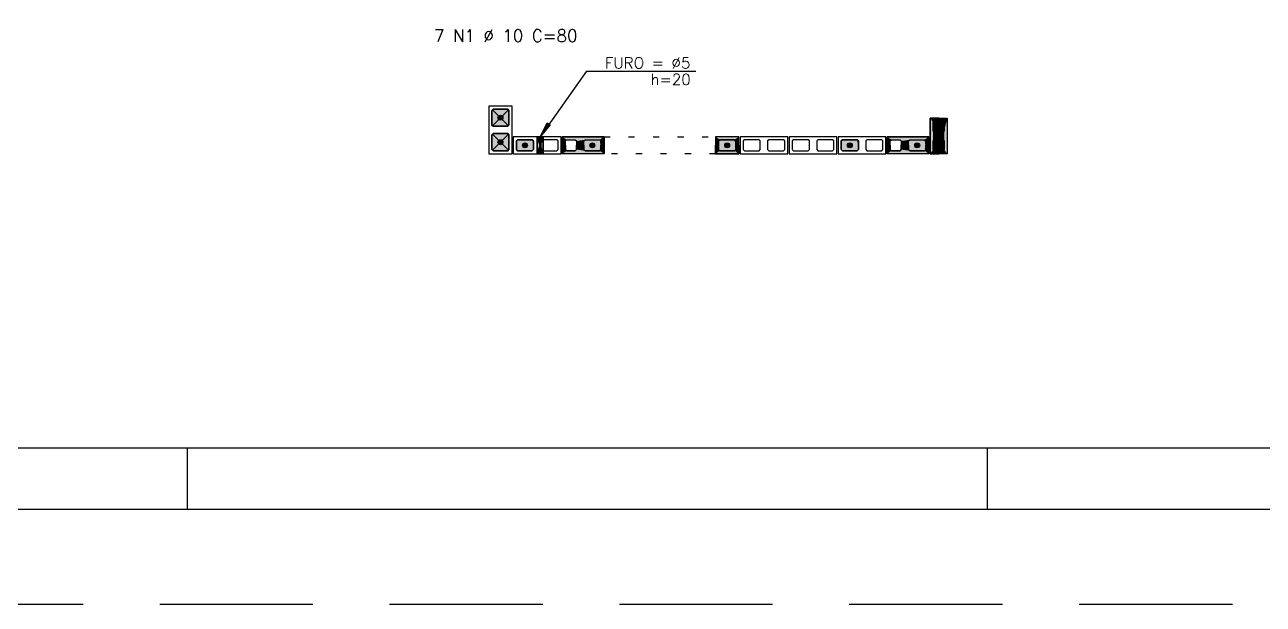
# Model space of a CAD drawing. Extents: x -1.9 to 86, y -1.6 to 60.9.
# Drawn here: x 18.35 to 38.55, y -1.55 to 7.9 of the extents above; entities that cross this region are included whole.
import ezdxf

# ---------------------------------------------------------------- set-up
doc = ezdxf.new("R2010")
doc.units = 0
doc.header["$MEASUREMENT"] = 0
for name, pattern in [('ESTILO_TQS_0001', [0.45, 0.3, -0.15]), ('ESTILO_TQS_0002', [0.4, 0.1, -0.3]), ('HIDDEN', [0.375, 0.25, -0.125])]:
    doc.linetypes.add(name, pattern=pattern)
doc.layers.get('0').update_dxf_attribs({"linetype": 'CONTINUOUS'})
doc.layers.get('Defpoints').update_dxf_attribs({"linetype": 'CONTINUOUS'})
for name, color, linetype in [('ARQ_FOLHA', 7, 'CONTINUOUS'), ('PENA_01', 1, 'CONTINUOUS'), ('PENA_02', 2, 'CONTINUOUS'), ('PENA_03', 3, 'CONTINUOUS'), ('PENA_09', 254, 'CONTINUOUS'), ('PENA_11', 252, 'CONTINUOUS'), ('PENA_21', 100, 'CONTINUOUS'), ('PENA_23', 50, 'CONTINUOUS'), ('PENA_27', 21, 'CONTINUOUS')]:
    doc.layers.add(name, color=color, linetype=linetype)
doc.styles.get("Standard").update_dxf_attribs({"font": 'ROMANS.SHX'})

# ---------------------------------------------------------------- blocks, each defined once
blk = doc.blocks.new('FOLHA A1 - 841 X 594')
at = {"layer": 'ARQ_FOLHA', "color": 1}
for p, q in [((-631, 10), (-631, 0)), ((-500.5, 10), (-500.5, 0))]:
    blk.add_line(p, q, dxfattribs=at)
for points in [[(-841, 0), (0, 0), (0, 594), (-841, 594)], [(-816, 10), (-10, 10), (-10, 584), (-816, 584)]]:
    blk.add_lwpolyline(points, close=True, dxfattribs=at)
at = {"layer": 'Defpoints', "color": 8, "linetype": 'HIDDEN', "ltscale": 100}
blk.add_lwpolyline([(-860.5, 609.5), (-860.5, -15.5), (19.5, -15.5), (19.5, 609.5)], close=True, dxfattribs=at)
blk = doc.blocks.new('*U24')
blk.add_blockref('FOLHA A1 - 841 X 594', (0, 0))

msp = doc.modelspace()

# ---------------------------------------------------------------- linework, layer by layer
at = {"layer": 'PENA_01', "linetype": 'Continuous'}
for p, q in [((26.238466, 6.513969), (25.978466, 6.253969)), ((26.238466, 6.253969), (25.978466, 6.513969)), ((26.238466, 5.853969), (25.978466, 6.113969)), ((26.238466, 6.113969), (25.978466, 5.853969))]:
    msp.add_line(p, q, dxfattribs=at)
at = {"layer": 'PENA_01', "linetype": 'ESTILO_TQS_0001'}
for points in [[(33.188466, 6.143969), (33.168466, 6.163969), (33.168466, 6.303969), (33.188466, 6.323969), (33.328466, 6.323969), (33.348466, 6.303969), (33.348466, 6.163969), (33.328466, 6.143969), (33.188466, 6.143969)], [(33.188466, 5.843969), (33.168466, 5.863969), (33.168466, 6.003969), (33.188466, 6.023969), (33.328466, 6.023969), (33.348466, 6.003969), (33.348466, 5.863969), (33.328466, 5.843969), (33.188466, 5.843969)]]:
    msp.add_lwpolyline(points, dxfattribs=at)
at = {"layer": 'PENA_01', "linetype": 'Continuous'}
for points in [[(26.648466, 6.003969), (26.628466, 6.023969), (26.388466, 6.023969), (26.368466, 6.003969), (26.368466, 5.863969), (26.388466, 5.843969), (26.628466, 5.843969), (26.648466, 5.863969), (26.648466, 6.003969)], [(27.048466, 6.003969), (27.028466, 6.023969), (26.788466, 6.023969), (26.768466, 6.003969), (26.768466, 5.863969), (26.788466, 5.843969), (27.028466, 5.843969), (27.048466, 5.863969), (27.048466, 6.003969)], [(27.188466, 6.023969), (27.328466, 6.023969), (27.348466, 6.003969), (27.348466, 5.863969), (27.328466, 5.843969), (27.188466, 5.843969), (27.168466, 5.863969), (27.168466, 6.003969), (27.188466, 6.023969)], [(27.488466, 6.023969), (27.728466, 6.023969), (27.748466, 6.003969), (27.748466, 5.863969), (27.728466, 5.843969), (27.488466, 5.843969), (27.468466, 5.863969), (27.468466, 6.003969), (27.488466, 6.023969)], [(29.688466, 5.843969), (29.928466, 5.843969), (29.948466, 5.863969), (29.948466, 6.003969), (29.928466, 6.023969), (29.688466, 6.023969), (29.668466, 6.003969), (29.668466, 5.863969), (29.688466, 5.843969)], [(30.348466, 6.003969), (30.328466, 6.023969), (30.088466, 6.023969), (30.068466, 6.003969), (30.068466, 5.863969), (30.088466, 5.843969), (30.328466, 5.843969), (30.348466, 5.863969), (30.348466, 6.003969)], [(30.748466, 6.003969), (30.728466, 6.023969), (30.488466, 6.023969), (30.468466, 6.003969), (30.468466, 5.863969), (30.488466, 5.843969), (30.728466, 5.843969), (30.748466, 5.863969), (30.748466, 6.003969)], [(31.148466, 6.003969), (31.128466, 6.023969), (30.888466, 6.023969), (30.868466, 6.003969), (30.868466, 5.863969), (30.888466, 5.843969), (31.128466, 5.843969), (31.148466, 5.863969), (31.148466, 6.003969)], [(31.548466, 6.003969), (31.528466, 6.023969), (31.288466, 6.023969), (31.268466, 6.003969), (31.268466, 5.863969), (31.288466, 5.843969), (31.528466, 5.843969), (31.548466, 5.863969), (31.548466, 6.003969)], [(31.948466, 6.003969), (31.928466, 6.023969), (31.688466, 6.023969), (31.668466, 6.003969), (31.668466, 5.863969), (31.688466, 5.843969), (31.928466, 5.843969), (31.948466, 5.863969), (31.948466, 6.003969)], [(32.348466, 6.003969), (32.328466, 6.023969), (32.088466, 6.023969), (32.068466, 6.003969), (32.068466, 5.863969), (32.088466, 5.843969), (32.328466, 5.843969), (32.348466, 5.863969), (32.348466, 6.003969)], [(32.488466, 6.023969), (32.628466, 6.023969), (32.648466, 6.003969), (32.648466, 5.863969), (32.628466, 5.843969), (32.488466, 5.843969), (32.468466, 5.863969), (32.468466, 6.003969), (32.488466, 6.023969)], [(32.788466, 6.023969), (33.028466, 6.023969), (33.048466, 6.003969), (33.048466, 5.863969), (33.028466, 5.843969), (32.788466, 5.843969), (32.768466, 5.863969), (32.768466, 6.003969), (32.788466, 6.023969)]]:
    msp.add_lwpolyline(points, dxfattribs=at)
at = {"layer": 'PENA_02', "linetype": 'Continuous'}
for points in [[(25.918466, 6.573969), (25.918466, 5.793969), (26.298466, 5.793969), (26.298466, 6.573969), (25.918466, 6.573969)], [(33.118466, 5.793969), (33.118466, 6.373969), (33.398466, 6.373969), (33.398466, 5.793969), (33.118466, 5.793969)], [(27.098466, 6.073969), (26.318466, 6.073969), (26.318466, 5.793969), (27.098466, 5.793969), (27.098466, 6.073969)], [(27.118466, 6.073969), (27.798466, 6.073969), (27.798466, 5.793969), (27.118466, 5.793969), (27.118466, 6.073969)], [(29.618466, 5.793969), (29.998466, 5.793969), (29.998466, 6.073969), (29.618466, 6.073969), (29.618466, 5.793969)], [(30.798466, 6.073969), (30.018466, 6.073969), (30.018466, 5.793969), (30.798466, 5.793969), (30.798466, 6.073969)], [(31.598466, 6.073969), (30.818466, 6.073969), (30.818466, 5.793969), (31.598466, 5.793969), (31.598466, 6.073969)], [(32.398466, 6.073969), (31.618466, 6.073969), (31.618466, 5.793969), (32.398466, 5.793969), (32.398466, 6.073969)], [(32.418466, 6.073969), (33.098466, 6.073969), (33.098466, 5.793969), (32.418466, 5.793969), (32.418466, 6.073969)]]:
    msp.add_lwpolyline(points, dxfattribs=at)
at = {"layer": 'PENA_02', "linetype": 'ESTILO_TQS_0001'}
for points in [[(25.988466, 6.523969), (25.968466, 6.503969), (25.968466, 6.263969), (25.988466, 6.243969), (26.228466, 6.243969), (26.248466, 6.263969), (26.248466, 6.503969), (26.228466, 6.523969), (25.988466, 6.523969)], [(25.988466, 6.123969), (25.968466, 6.103969), (25.968466, 5.863969), (25.988466, 5.843969), (26.228466, 5.843969), (26.248466, 5.863969), (26.248466, 6.103969), (26.228466, 6.123969), (25.988466, 6.123969)]]:
    msp.add_lwpolyline(points, dxfattribs=at)
at = {"layer": 'PENA_03', "linetype": 'Continuous'}
for p, q in [((27.512067, 7.142252), (26.758654, 6.074002)), ((27.512067, 7.142252), (29.294826, 7.142252)), ((26.808655, 5.793231), (26.708654, 6.074002)), ((26.808654, 6.074002), (26.708654, 5.794002))]:
    msp.add_line(p, q, dxfattribs=at)
for points in [[(26.228466, 6.523969), (26.248466, 6.503969), (26.248466, 6.263969), (26.228466, 6.243969), (25.988466, 6.243969), (25.968466, 6.263969), (25.968466, 6.503969), (25.988466, 6.523969), (26.228466, 6.523969)], [(26.758654, 6.074002), (26.873318, 6.298062), (26.921817, 6.265649), (26.758654, 6.074002)], [(33.328466, 6.323969), (33.348466, 6.303969), (33.348466, 6.163969), (33.328466, 6.143969), (33.188466, 6.143969), (33.168466, 6.163969), (33.168466, 6.303969), (33.188466, 6.323969), (33.328466, 6.323969)], [(26.228466, 6.123969), (26.248466, 6.103969), (26.248466, 5.863969), (26.228466, 5.843969), (25.988466, 5.843969), (25.968466, 5.863969), (25.968466, 6.103969), (25.988466, 6.123969), (26.228466, 6.123969)], [(26.708654, 6.074002), (26.808654, 6.074002), (26.808655, 5.793231), (26.708655, 5.793231), (26.708654, 6.074002)], [(26.648466, 5.863969), (26.628466, 5.843969), (26.388466, 5.843969), (26.368466, 5.863969), (26.368466, 6.003969), (26.388466, 6.023969), (26.628466, 6.023969), (26.648466, 6.003969), (26.648466, 5.863969)], [(27.748466, 5.863969), (27.728466, 5.843969), (27.488466, 5.843969), (27.468466, 5.863969), (27.468466, 6.003969), (27.488466, 6.023969), (27.728466, 6.023969), (27.748466, 6.003969), (27.748466, 5.863969)], [(29.948466, 5.863969), (29.928466, 5.843969), (29.688466, 5.843969), (29.668466, 5.863969), (29.668466, 6.003969), (29.688466, 6.023969), (29.928466, 6.023969), (29.948466, 6.003969), (29.948466, 5.863969)], [(31.948466, 5.863969), (31.928466, 5.843969), (31.688466, 5.843969), (31.668466, 5.863969), (31.668466, 6.003969), (31.688466, 6.023969), (31.928466, 6.023969), (31.948466, 6.003969), (31.948466, 5.863969)], [(33.048466, 5.863969), (33.028466, 5.843969), (32.788466, 5.843969), (32.768466, 5.863969), (32.768466, 6.003969), (32.788466, 6.023969), (33.028466, 6.023969), (33.048466, 6.003969), (33.048466, 5.863969)], [(33.328466, 6.023969), (33.348466, 6.003969), (33.348466, 5.863969), (33.328466, 5.843969), (33.188466, 5.843969), (33.168466, 5.863969), (33.168466, 6.003969), (33.188466, 6.023969), (33.328466, 6.023969)]]:
    msp.add_lwpolyline(points, dxfattribs=at)
at = {"layer": 'PENA_03', "linetype": 'ESTILO_TQS_0002'}
msp.add_lwpolyline([(27.798466, 6.073969), (29.618466, 6.073969), (29.618466, 5.793969), (27.798466, 5.793969), (27.798466, 6.073969)], dxfattribs=at)
at = {"layer": 'PENA_03', "linetype": 'Continuous'}
for centre in [(26.108466, 6.383969), (33.258466, 6.233969), (26.108466, 5.983969), (26.508466, 5.933969), (27.608466, 5.933969), (29.808466, 5.933969), (31.808466, 5.933969), (32.908466, 5.933969), (33.258466, 5.933969)]:
    msp.add_circle(centre, 0.04, dxfattribs=at)
for points in [[(26.148466, 6.383969), (26.088466, 6.41861), (26.070879, 6.39765)], [(26.148466, 6.383969), (26.070879, 6.39765), (26.070879, 6.370288)], [(26.148466, 6.383969), (26.070879, 6.370288), (26.088466, 6.349328)], [(26.148466, 6.383969), (26.115412, 6.423361), (26.088466, 6.41861)], [(26.148466, 6.383969), (26.088466, 6.349328), (26.115412, 6.344577)], [(26.148466, 6.383969), (26.139108, 6.40968), (26.115412, 6.423361)], [(26.148466, 6.383969), (26.115412, 6.344577), (26.139108, 6.358257)], [(26.148466, 6.383969), (26.139108, 6.358257), (26.148466, 6.383969)], [(26.758654, 6.074002), (26.873318, 6.298062), (26.921817, 6.265649)], [(26.758654, 6.074002), (26.921817, 6.265649), (26.758654, 6.074002)], [(33.298466, 6.233969), (33.238466, 6.26861), (33.220879, 6.24765)], [(33.298466, 6.233969), (33.265412, 6.273361), (33.238466, 6.26861)], [(33.298466, 6.233969), (33.289108, 6.25968), (33.265412, 6.273361)], [(33.298466, 6.233969), (33.220879, 6.24765), (33.220879, 6.220288)], [(33.298466, 6.233969), (33.220879, 6.220288), (33.238466, 6.199328)], [(33.298466, 6.233969), (33.238466, 6.199328), (33.265412, 6.194577)], [(33.298466, 6.233969), (33.265412, 6.194577), (33.289108, 6.208257)], [(33.298466, 6.233969), (33.289108, 6.208257), (33.298466, 6.233969)], [(26.148466, 5.983969), (26.088466, 6.01861), (26.070879, 5.99765)], [(26.148466, 5.983969), (26.070879, 5.99765), (26.070879, 5.970288)], [(26.148466, 5.983969), (26.070879, 5.970288), (26.088466, 5.949328)], [(26.148466, 5.983969), (26.115412, 6.023361), (26.088466, 6.01861)], [(26.148466, 5.983969), (26.088466, 5.949328), (26.115412, 5.944577)], [(26.148466, 5.983969), (26.139108, 6.00968), (26.115412, 6.023361)], [(26.148466, 5.983969), (26.115412, 5.944577), (26.139108, 5.958257)], [(26.148466, 5.983969), (26.139108, 5.958257), (26.148466, 5.983969)], [(26.548466, 5.933969), (26.488466, 5.96861), (26.470879, 5.94765)], [(26.548466, 5.933969), (26.470879, 5.94765), (26.470879, 5.920288)], [(26.548466, 5.933969), (26.470879, 5.920288), (26.488466, 5.899328)], [(26.548466, 5.933969), (26.515412, 5.973361), (26.488466, 5.96861)], [(26.548466, 5.933969), (26.488466, 5.899328), (26.515412, 5.894577)], [(26.548466, 5.933969), (26.539108, 5.95968), (26.515412, 5.973361)], [(26.548466, 5.933969), (26.515412, 5.894577), (26.539108, 5.908257)], [(26.548466, 5.933969), (26.539108, 5.908257), (26.548466, 5.933969)], [(27.648466, 5.933969), (27.588466, 5.96861), (27.570879, 5.94765)], [(27.648466, 5.933969), (27.570879, 5.94765), (27.570879, 5.920288)], [(27.648466, 5.933969), (27.570879, 5.920288), (27.588466, 5.899328)], [(27.648466, 5.933969), (27.615412, 5.973361), (27.588466, 5.96861)], [(27.648466, 5.933969), (27.588466, 5.899328), (27.615412, 5.894577)], [(27.648466, 5.933969), (27.639108, 5.95968), (27.615412, 5.973361)], [(27.648466, 5.933969), (27.615412, 5.894577), (27.639108, 5.908257)], [(27.648466, 5.933969), (27.639108, 5.908257), (27.648466, 5.933969)], [(29.848466, 5.933969), (29.788466, 5.96861), (29.770879, 5.94765)], [(29.848466, 5.933969), (29.770879, 5.94765), (29.770879, 5.920288)], [(29.848466, 5.933969), (29.770879, 5.920288), (29.788466, 5.899328)], [(29.848466, 5.933969), (29.815412, 5.973361), (29.788466, 5.96861)], [(29.848466, 5.933969), (29.788466, 5.899328), (29.815412, 5.894577)], [(29.848466, 5.933969), (29.839108, 5.95968), (29.815412, 5.973361)], [(29.848466, 5.933969), (29.815412, 5.894577), (29.839108, 5.908257)], [(29.848466, 5.933969), (29.839108, 5.908257), (29.848466, 5.933969)], [(31.848466, 5.933969), (31.788466, 5.96861), (31.770879, 5.94765)], [(31.848466, 5.933969), (31.770879, 5.94765), (31.770879, 5.920288)], [(31.848466, 5.933969), (31.770879, 5.920288), (31.788466, 5.899328)], [(31.848466, 5.933969), (31.815412, 5.973361), (31.788466, 5.96861)], [(31.848466, 5.933969), (31.788466, 5.899328), (31.815412, 5.894577)], [(31.848466, 5.933969), (31.839108, 5.95968), (31.815412, 5.973361)], [(31.848466, 5.933969), (31.815412, 5.894577), (31.839108, 5.908257)], [(31.848466, 5.933969), (31.839108, 5.908257), (31.848466, 5.933969)], [(32.948466, 5.933969), (32.888466, 5.96861), (32.870879, 5.94765)], [(32.948466, 5.933969), (32.870879, 5.94765), (32.870879, 5.920288)], [(32.948466, 5.933969), (32.870879, 5.920288), (32.888466, 5.899328)], [(32.948466, 5.933969), (32.915412, 5.973361), (32.888466, 5.96861)], [(32.948466, 5.933969), (32.888466, 5.899328), (32.915412, 5.894577)], [(32.948466, 5.933969), (32.939108, 5.95968), (32.915412, 5.973361)], [(32.948466, 5.933969), (32.915412, 5.894577), (32.939108, 5.908257)], [(32.948466, 5.933969), (32.939108, 5.908257), (32.948466, 5.933969)], [(33.298466, 5.933969), (33.238466, 5.96861), (33.220879, 5.94765)], [(33.298466, 5.933969), (33.220879, 5.94765), (33.220879, 5.920288)], [(33.298466, 5.933969), (33.220879, 5.920288), (33.238466, 5.899328)], [(33.298466, 5.933969), (33.265412, 5.973361), (33.238466, 5.96861)], [(33.298466, 5.933969), (33.238466, 5.899328), (33.265412, 5.894577)], [(33.298466, 5.933969), (33.289108, 5.95968), (33.265412, 5.973361)], [(33.298466, 5.933969), (33.265412, 5.894577), (33.289108, 5.908257)], [(33.298466, 5.933969), (33.289108, 5.908257), (33.298466, 5.933969)]]:
    msp.add_solid(points, dxfattribs=at)
at = {"layer": 'PENA_09', "linetype": 'Continuous'}
for points in [[(26.758586, 5.93381), (26.708654, 6.074002), (26.708655, 5.794005), (26.758586, 5.93381)], [(26.808654, 6.074002), (26.708654, 6.074002), (26.758586, 5.93381), (26.808654, 6.074002)], [(26.808654, 6.074002), (26.758586, 5.93381), (26.808655, 5.793231), (26.808654, 6.074002)], [(26.808655, 5.793231), (26.758586, 5.93381), (26.708655, 5.794005), (26.708655, 5.793231), (26.808655, 5.793231)], [(26.758586, 5.93381), (26.708655, 5.794005), (26.708655, 5.793231), (26.808655, 5.793231), (26.758586, 5.93381)]]:
    msp.add_lwpolyline(points, dxfattribs=at)
for points in [[(26.758586, 5.93381), (26.708654, 6.074002), (26.708655, 5.794005)], [(26.808654, 6.074002), (26.708654, 6.074002), (26.758586, 5.93381)], [(26.808654, 6.074002), (26.758586, 5.93381), (26.808654, 6.074002)], [(26.808654, 6.074002), (26.758586, 5.93381), (26.808655, 5.793231)], [(26.808654, 6.074002), (26.808655, 5.793231), (26.808654, 6.074002)], [(26.758586, 5.93381), (26.708655, 5.794005), (26.758586, 5.93381)], [(26.808655, 5.793231), (26.758586, 5.93381), (26.708655, 5.794005)], [(26.758586, 5.93381), (26.708655, 5.794005), (26.708655, 5.794005)], [(26.758586, 5.93381), (26.708655, 5.794005), (26.808655, 5.793231)], [(26.758586, 5.93381), (26.808655, 5.793231), (26.758586, 5.93381)], [(26.808655, 5.793231), (26.708655, 5.794005), (26.708655, 5.794005)], [(26.808655, 5.793231), (26.708655, 5.794005), (26.808655, 5.793231)]]:
    msp.add_solid(points, dxfattribs=at)
at = {"layer": 'PENA_11', "linetype": 'Continuous'}
for points in [[(26.228466, 6.523969), (25.988466, 6.243969), (25.968466, 6.263969)], [(26.228466, 6.523969), (25.968466, 6.263969), (25.968466, 6.503969)], [(26.228466, 6.523969), (25.968466, 6.503969), (25.988466, 6.523969)], [(26.228466, 6.523969), (26.228466, 6.243969), (25.988466, 6.243969)], [(26.228466, 6.523969), (25.988466, 6.523969), (26.228466, 6.523969)], [(26.228466, 6.523969), (26.248466, 6.503969), (26.248466, 6.263969)], [(26.228466, 6.523969), (26.248466, 6.263969), (26.228466, 6.243969)], [(33.328466, 6.323969), (33.188466, 6.143969), (33.168466, 6.163969)], [(33.328466, 6.323969), (33.168466, 6.163969), (33.168466, 6.303969)], [(33.328466, 6.323969), (33.168466, 6.303969), (33.188466, 6.323969)], [(33.328466, 6.323969), (33.328466, 6.143969), (33.188466, 6.143969)], [(33.328466, 6.323969), (33.188466, 6.323969), (33.328466, 6.323969)], [(33.328466, 6.323969), (33.348466, 6.303969), (33.348466, 6.163969)], [(33.328466, 6.323969), (33.348466, 6.163969), (33.328466, 6.143969)], [(26.228466, 6.123969), (25.988466, 5.843969), (25.968466, 5.863969)], [(26.228466, 6.123969), (25.968466, 5.863969), (25.968466, 6.103969)], [(26.228466, 6.123969), (25.968466, 6.103969), (25.988466, 6.123969)], [(26.228466, 6.123969), (26.228466, 5.843969), (25.988466, 5.843969)], [(26.228466, 6.123969), (25.988466, 6.123969), (26.228466, 6.123969)], [(26.228466, 6.123969), (26.248466, 6.103969), (26.248466, 5.863969)], [(26.228466, 6.123969), (26.248466, 5.863969), (26.228466, 5.843969)], [(26.648466, 5.863969), (26.368466, 6.003969), (26.388466, 6.023969)], [(26.648466, 5.863969), (26.368466, 5.863969), (26.368466, 6.003969)], [(26.648466, 5.863969), (26.388466, 5.843969), (26.368466, 5.863969)], [(26.648466, 5.863969), (26.388466, 6.023969), (26.628466, 6.023969)], [(26.648466, 5.863969), (26.628466, 5.843969), (26.388466, 5.843969)], [(26.648466, 5.863969), (26.628466, 6.023969), (26.648466, 6.003969)], [(26.648466, 5.863969), (26.648466, 6.003969), (26.648466, 5.863969)], [(27.748466, 5.863969), (27.468466, 6.003969), (27.488466, 6.023969)], [(27.748466, 5.863969), (27.468466, 5.863969), (27.468466, 6.003969)], [(27.748466, 5.863969), (27.488466, 5.843969), (27.468466, 5.863969)], [(27.748466, 5.863969), (27.488466, 6.023969), (27.728466, 6.023969)], [(27.748466, 5.863969), (27.728466, 5.843969), (27.488466, 5.843969)], [(27.748466, 5.863969), (27.728466, 6.023969), (27.748466, 6.003969)], [(27.748466, 5.863969), (27.748466, 6.003969), (27.748466, 5.863969)], [(29.948466, 5.863969), (29.668466, 6.003969), (29.688466, 6.023969)], [(29.948466, 5.863969), (29.668466, 5.863969), (29.668466, 6.003969)], [(29.948466, 5.863969), (29.688466, 5.843969), (29.668466, 5.863969)], [(29.948466, 5.863969), (29.688466, 6.023969), (29.928466, 6.023969)], [(29.948466, 5.863969), (29.928466, 5.843969), (29.688466, 5.843969)], [(29.948466, 5.863969), (29.928466, 6.023969), (29.948466, 6.003969)], [(29.948466, 5.863969), (29.948466, 6.003969), (29.948466, 5.863969)], [(31.948466, 5.863969), (31.668466, 6.003969), (31.688466, 6.023969)], [(31.948466, 5.863969), (31.668466, 5.863969), (31.668466, 6.003969)], [(31.948466, 5.863969), (31.688466, 5.843969), (31.668466, 5.863969)], [(31.948466, 5.863969), (31.688466, 6.023969), (31.928466, 6.023969)], [(31.948466, 5.863969), (31.928466, 5.843969), (31.688466, 5.843969)], [(31.948466, 5.863969), (31.928466, 6.023969), (31.948466, 6.003969)], [(31.948466, 5.863969), (31.948466, 6.003969), (31.948466, 5.863969)], [(33.048466, 5.863969), (32.768466, 6.003969), (32.788466, 6.023969)], [(33.048466, 5.863969), (32.768466, 5.863969), (32.768466, 6.003969)], [(33.048466, 5.863969), (32.788466, 5.843969), (32.768466, 5.863969)], [(33.048466, 5.863969), (32.788466, 6.023969), (33.028466, 6.023969)], [(33.048466, 5.863969), (33.028466, 5.843969), (32.788466, 5.843969)], [(33.048466, 5.863969), (33.028466, 6.023969), (33.048466, 6.003969)], [(33.048466, 5.863969), (33.048466, 6.003969), (33.048466, 5.863969)], [(33.328466, 6.023969), (33.188466, 5.843969), (33.168466, 5.863969)], [(33.328466, 6.023969), (33.168466, 5.863969), (33.168466, 6.003969)], [(33.328466, 6.023969), (33.168466, 6.003969), (33.188466, 6.023969)], [(33.328466, 6.023969), (33.328466, 5.843969), (33.188466, 5.843969)], [(33.328466, 6.023969), (33.188466, 6.023969), (33.328466, 6.023969)], [(33.328466, 6.023969), (33.348466, 6.003969), (33.348466, 5.863969)], [(33.328466, 6.023969), (33.348466, 5.863969), (33.328466, 5.843969)]]:
    msp.add_solid(points, dxfattribs=at)
at = {"layer": 'PENA_21', "linetype": 'Continuous'}
for points in [[(27.118466, 5.933969), (27.168466, 5.933969), (27.168466, 6.003969), (27.188466, 6.023969), (27.328466, 6.023969), (27.348466, 6.003969), (27.348466, 5.933969), (27.468466, 5.933969), (27.468466, 6.003969), (27.488466, 6.023969), (27.728466, 6.023969), (27.748466, 6.003969), (27.748466, 5.933969), (27.798466, 5.933969), (27.798466, 6.073969), (27.118466, 6.073969), (27.118466, 5.933969)], [(32.418466, 5.933969), (32.468466, 5.933969), (32.468466, 6.003969), (32.488466, 6.023969), (32.628466, 6.023969), (32.648466, 6.003969), (32.648466, 5.933969), (32.768466, 5.933969), (32.768466, 6.003969), (32.788466, 6.023969), (33.028466, 6.023969), (33.048466, 6.003969), (33.048466, 5.933969), (33.098466, 5.933969), (33.098466, 6.073969), (32.418466, 6.073969), (32.418466, 5.933969)], [(27.118466, 5.933969), (27.168466, 5.933969), (27.168466, 5.863969), (27.188466, 5.843969), (27.328466, 5.843969), (27.348466, 5.863969), (27.348466, 5.933969), (27.468466, 5.933969), (27.468466, 5.863969), (27.488466, 5.843969), (27.728466, 5.843969), (27.748466, 5.863969), (27.748466, 5.933969), (27.798466, 5.933969), (27.798466, 5.793969), (27.118466, 5.793969), (27.118466, 5.933969)], [(32.418466, 5.933969), (32.468466, 5.933969), (32.468466, 5.863969), (32.488466, 5.843969), (32.628466, 5.843969), (32.648466, 5.863969), (32.648466, 5.933969), (32.768466, 5.933969), (32.768466, 5.863969), (32.788466, 5.843969), (33.028466, 5.843969), (33.048466, 5.863969), (33.048466, 5.933969), (33.098466, 5.933969), (33.098466, 5.793969), (32.418466, 5.793969), (32.418466, 5.933969)]]:
    msp.add_lwpolyline(points, dxfattribs=at)
for points in [[(27.798466, 6.073969), (27.118466, 6.073969), (27.188466, 6.023969)], [(27.118466, 6.073969), (27.118466, 5.933969), (27.168466, 5.933969)], [(27.118466, 6.073969), (27.168466, 5.933969), (27.168466, 6.003969)], [(27.118466, 6.073969), (27.168466, 6.003969), (27.188466, 6.023969)], [(27.798466, 6.073969), (27.188466, 6.023969), (27.328466, 6.023969)], [(27.798466, 6.073969), (27.328466, 6.023969), (27.348466, 6.003969)], [(27.798466, 6.073969), (27.348466, 6.003969), (27.488466, 6.023969)], [(27.798466, 6.073969), (27.488466, 6.023969), (27.728466, 6.023969)], [(27.798466, 6.073969), (27.728466, 6.023969), (27.748466, 6.003969)], [(27.798466, 6.073969), (27.748466, 6.003969), (27.798466, 5.933969)], [(33.098466, 6.073969), (32.418466, 6.073969), (32.488466, 6.023969)], [(32.418466, 6.073969), (32.418466, 5.933969), (32.468466, 5.933969)], [(32.418466, 6.073969), (32.468466, 5.933969), (32.468466, 6.003969)], [(32.418466, 6.073969), (32.468466, 6.003969), (32.488466, 6.023969)], [(33.098466, 6.073969), (32.488466, 6.023969), (32.628466, 6.023969)], [(33.098466, 6.073969), (32.628466, 6.023969), (32.648466, 6.003969)], [(33.098466, 6.073969), (32.648466, 6.003969), (32.788466, 6.023969)], [(33.098466, 6.073969), (32.788466, 6.023969), (33.028466, 6.023969)], [(33.098466, 6.073969), (33.028466, 6.023969), (33.048466, 6.003969)], [(33.098466, 6.073969), (33.048466, 6.003969), (33.098466, 5.933969)], [(27.118466, 5.793969), (27.118466, 5.933969), (27.168466, 5.933969)], [(27.118466, 5.793969), (27.168466, 5.933969), (27.168466, 5.863969)], [(27.118466, 5.793969), (27.168466, 5.863969), (27.188466, 5.843969)], [(27.798466, 5.793969), (27.328466, 5.843969), (27.348466, 5.863969)], [(27.348466, 6.003969), (27.468466, 6.003969), (27.488466, 6.023969)], [(27.348466, 6.003969), (27.348466, 5.933969), (27.468466, 5.933969)], [(27.348466, 6.003969), (27.468466, 5.933969), (27.468466, 6.003969)], [(27.348466, 5.863969), (27.348466, 5.933969), (27.468466, 5.933969)], [(27.348466, 5.863969), (27.468466, 5.933969), (27.468466, 5.863969)], [(27.798466, 5.793969), (27.348466, 5.863969), (27.488466, 5.843969)], [(27.348466, 5.863969), (27.468466, 5.863969), (27.488466, 5.843969)], [(27.798466, 5.793969), (27.728466, 5.843969), (27.748466, 5.863969)], [(27.798466, 5.933969), (27.748466, 6.003969), (27.748466, 5.933969)], [(27.798466, 5.793969), (27.748466, 5.863969), (27.798466, 5.933969)], [(27.798466, 5.933969), (27.748466, 5.863969), (27.748466, 5.933969)], [(32.418466, 5.793969), (32.418466, 5.933969), (32.468466, 5.933969)], [(32.418466, 5.793969), (32.468466, 5.933969), (32.468466, 5.863969)], [(32.418466, 5.793969), (32.468466, 5.863969), (32.488466, 5.843969)], [(33.098466, 5.793969), (32.628466, 5.843969), (32.648466, 5.863969)], [(32.648466, 6.003969), (32.768466, 6.003969), (32.788466, 6.023969)], [(32.648466, 6.003969), (32.648466, 5.933969), (32.768466, 5.933969)], [(32.648466, 6.003969), (32.768466, 5.933969), (32.768466, 6.003969)], [(32.648466, 5.863969), (32.648466, 5.933969), (32.768466, 5.933969)], [(32.648466, 5.863969), (32.768466, 5.933969), (32.768466, 5.863969)], [(33.098466, 5.793969), (32.648466, 5.863969), (32.788466, 5.843969)], [(32.648466, 5.863969), (32.768466, 5.863969), (32.788466, 5.843969)], [(33.098466, 5.793969), (33.028466, 5.843969), (33.048466, 5.863969)], [(33.098466, 5.933969), (33.048466, 6.003969), (33.048466, 5.933969)], [(33.098466, 5.793969), (33.048466, 5.863969), (33.098466, 5.933969)], [(33.098466, 5.933969), (33.048466, 5.863969), (33.048466, 5.933969)], [(27.798466, 5.793969), (27.118466, 5.793969), (27.188466, 5.843969)], [(27.798466, 5.793969), (27.188466, 5.843969), (27.328466, 5.843969)], [(27.798466, 5.793969), (27.488466, 5.843969), (27.728466, 5.843969)], [(33.098466, 5.793969), (32.418466, 5.793969), (32.488466, 5.843969)], [(33.098466, 5.793969), (32.488466, 5.843969), (32.628466, 5.843969)], [(33.098466, 5.793969), (32.788466, 5.843969), (33.028466, 5.843969)]]:
    msp.add_solid(points, dxfattribs=at)
at = {"layer": 'PENA_23', "linetype": 'Continuous'}
for points in [[(29.948466, 5.933969), (29.998466, 5.933969), (29.998466, 6.073969), (29.618466, 6.073969), (29.618466, 5.933969), (29.668466, 5.933969), (29.668466, 6.003969), (29.688466, 6.023969), (29.928466, 6.023969), (29.948466, 6.003969), (29.948466, 5.933969)], [(29.948466, 5.933969), (29.998466, 5.933969), (29.998466, 5.793969), (29.618466, 5.793969), (29.618466, 5.933969), (29.668466, 5.933969), (29.668466, 5.863969), (29.688466, 5.843969), (29.928466, 5.843969), (29.948466, 5.863969), (29.948466, 5.933969)]]:
    msp.add_lwpolyline(points, dxfattribs=at)
for points in [[(29.998466, 6.073969), (29.618466, 6.073969), (29.688466, 6.023969)], [(29.618466, 6.073969), (29.618466, 5.933969), (29.668466, 5.933969)], [(29.618466, 6.073969), (29.668466, 5.933969), (29.668466, 6.003969)], [(29.618466, 6.073969), (29.668466, 6.003969), (29.688466, 6.023969)], [(29.998466, 6.073969), (29.688466, 6.023969), (29.928466, 6.023969)], [(29.998466, 6.073969), (29.928466, 6.023969), (29.948466, 6.003969)], [(29.998466, 6.073969), (29.948466, 6.003969), (29.998466, 5.933969)], [(29.618466, 5.793969), (29.618466, 5.933969), (29.668466, 5.933969)], [(29.618466, 5.793969), (29.668466, 5.933969), (29.668466, 5.863969)], [(29.618466, 5.793969), (29.668466, 5.863969), (29.688466, 5.843969)], [(29.998466, 5.793969), (29.928466, 5.843969), (29.948466, 5.863969)], [(29.998466, 5.933969), (29.948466, 6.003969), (29.948466, 5.933969)], [(29.998466, 5.793969), (29.948466, 5.863969), (29.998466, 5.933969)], [(29.998466, 5.933969), (29.948466, 5.863969), (29.948466, 5.933969)], [(29.998466, 5.793969), (29.618466, 5.793969), (29.688466, 5.843969)], [(29.998466, 5.793969), (29.688466, 5.843969), (29.928466, 5.843969)]]:
    msp.add_solid(points, dxfattribs=at)
at = {"layer": 'PENA_27', "linetype": 'Continuous'}
for points in [[(33.118466, 6.373969), (33.118466, 5.793969), (33.258466, 5.793969), (33.258466, 5.843969), (33.188466, 5.843969), (33.168466, 5.863969), (33.168466, 6.003969), (33.188466, 6.023969), (33.258466, 6.023969), (33.258466, 6.143969), (33.188466, 6.143969), (33.168466, 6.163969), (33.168466, 6.303969), (33.188466, 6.323969), (33.258466, 6.323969), (33.258466, 6.373969), (33.118466, 6.373969)], [(33.398466, 6.373969), (33.398466, 5.793969), (33.258466, 5.793969), (33.258466, 5.843969), (33.328466, 5.843969), (33.348466, 5.863969), (33.348466, 6.003969), (33.328466, 6.023969), (33.258466, 6.023969), (33.258466, 6.143969), (33.328466, 6.143969), (33.348466, 6.163969), (33.348466, 6.303969), (33.328466, 6.323969), (33.258466, 6.323969), (33.258466, 6.373969), (33.398466, 6.373969)]]:
    msp.add_lwpolyline(points, dxfattribs=at)
for points in [[(33.118466, 5.793969), (33.168466, 6.303969), (33.118466, 6.373969)], [(33.168466, 6.303969), (33.188466, 6.323969), (33.118466, 6.373969)], [(33.118466, 6.373969), (33.188466, 6.323969), (33.258466, 6.373969)], [(33.168466, 5.863969), (33.168466, 6.303969), (33.118466, 5.793969)], [(33.168466, 6.303969), (33.168466, 6.003969), (33.168466, 6.163969)], [(33.168466, 6.303969), (33.168466, 6.003969), (33.168466, 5.863969)], [(33.188466, 6.323969), (33.258466, 6.323969), (33.258466, 6.373969)], [(33.328466, 6.323969), (33.258466, 6.323969), (33.398466, 6.373969)], [(33.258466, 6.323969), (33.258466, 6.373969), (33.398466, 6.373969)], [(33.348466, 6.303969), (33.328466, 6.323969), (33.398466, 6.373969)], [(33.348466, 6.163969), (33.398466, 6.373969), (33.348466, 6.003969)], [(33.348466, 6.003969), (33.398466, 6.373969), (33.348466, 5.863969)], [(33.398466, 6.373969), (33.398466, 5.793969), (33.348466, 5.863969)], [(33.348466, 6.163969), (33.348466, 6.303969), (33.398466, 6.373969)], [(33.168466, 6.003969), (33.188466, 6.023969), (33.168466, 6.163969)], [(33.168466, 6.163969), (33.188466, 6.023969), (33.188466, 6.143969)], [(33.188466, 6.023969), (33.258466, 6.023969), (33.188466, 6.143969)], [(33.188466, 6.143969), (33.258466, 6.023969), (33.258466, 6.143969)], [(33.258466, 6.023969), (33.328466, 6.143969), (33.328466, 6.023969)], [(33.258466, 6.023969), (33.258466, 6.143969), (33.328466, 6.143969)], [(33.328466, 6.143969), (33.348466, 6.163969), (33.328466, 6.023969)], [(33.328466, 6.023969), (33.348466, 6.163969), (33.348466, 6.003969)], [(33.188466, 5.843969), (33.168466, 5.863969), (33.118466, 5.793969)], [(33.348466, 5.863969), (33.398466, 5.793969), (33.328466, 5.843969)], [(33.118466, 5.793969), (33.258466, 5.793969), (33.188466, 5.843969)], [(33.258466, 5.793969), (33.258466, 5.843969), (33.188466, 5.843969)], [(33.398466, 5.793969), (33.258466, 5.793969), (33.328466, 5.843969)], [(33.328466, 5.843969), (33.258466, 5.793969), (33.258466, 5.843969)]]:
    msp.add_solid(points, dxfattribs=at)

# ---------------------------------------------------------------- block references
at = {"xscale": 0.09999999999999938, "yscale": 0.09999999999999938, "zscale": 0.09999999999999938}
msp.add_blockref('*U24', (84.1, -0.004999), dxfattribs=at)

# ---------------------------------------------------------------- texts
at = {"layer": 'PENA_03', "linetype": 'Continuous'}
for s, height, p in [('7 N1 %%c 10 C=80', 0.2, (25.026045, 7.621577)), ('FURO = %%c5', 0.18, (27.812113, 7.187778)), ('h=20', 0.18, (28.557385, 6.918114))]:
    msp.add_text(s, height=height, dxfattribs=at).set_placement(p)

doc.saveas('drawing.dxf')
